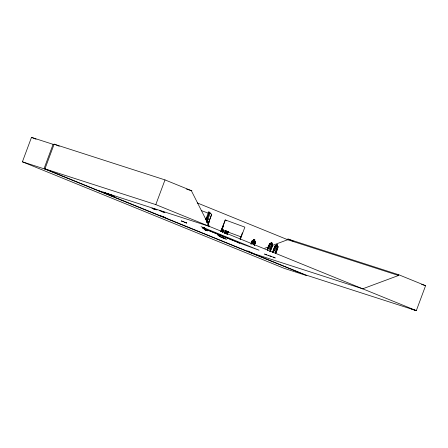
<?xml version="1.0" encoding="UTF-8"?>
<svg xmlns="http://www.w3.org/2000/svg" width="448" height="448" viewBox="0 0 448 448"><rect width="100%" height="100%" fill="white"/><g stroke="black" fill="none" stroke-linecap="round" stroke-linejoin="round"><path stroke-width="0.67" d="M186.474 222.83L184.206 222.135M103.152 192.377L103.23 192.086M103.258 192.433L111.541 195.121M103.578 192.595L113.126 196.028M103.684 192.646L103.768 192.36M104.832 192.78L111.524 195.171M108.27 194.51L107.99 194.365M270.665 249.351L268.173 248.478L268.262 247.201M153.882 208.69L157.041 209.994M161.666 211.232L164.853 212.514L161.594 211.204M202.658 228.06L206.315 229.471L202.586 228.094M204.154 229.494L207.816 230.843L204.148 229.499M222.684 237.686L219.027 236.286L222.684 237.658M22.4 161.812L44.878 169.064L306.807 275.649L284.334 268.402L22.4 161.812L31.494 137.368L53.967 144.614M53.116 144.262L44.1 168.504L305.463 274.887L416.321 310.632L425.6 285.678L398.787 274.77L287.93 239.019L287.666 239.73L272.031 245.549M44.878 169.064L54.141 144.155L164.998 179.906L191.811 190.814L191.638 191.274L209.434 226.425L98.314 190.596M109.402 194.701L109.01 194.6M110.611 195.138L110.219 195.037M44.951 168.857L155.809 204.607L164.998 179.906M160.278 215.645L165.883 217.706M205.794 219.475L208.706 211.646L210.252 213.035L206.64 222.746M205.822 219.498L206.5 217.588L205.946 219.542M206.158 220.662L209.311 212.19M206.422 220.903L209.574 212.43M208.169 219.022L206.998 222.163L208.04 218.977M207.99 224.095L211.596 214.374M208.107 224.196L211.747 214.413L210.202 213.03M208.006 224.778L209.642 220.382L208.029 224.801M221.032 235.67L218.742 234.786L219.834 235.178M220.786 231.493L223.02 225.887M220.914 231.538L225.204 219.923L226.229 220.847M219.744 235.144L218.73 234.819M221.043 231.56L225.355 219.962L244.866 227.142L240.324 239.366M221.374 231.683L223.474 226.027L223.143 225.904M222.538 232.226L223.216 230.322M224.638 232.568L225.126 231.263M225.45 230.642L224.706 232.792L224.89 233.358M225.484 230.871L224.918 233.318M224.728 233.346L225.697 230.742M225.187 232.971L226.022 230.726M226.475 230.91L225.467 233.117L226.425 231.885L226.363 230.854M227.31 231.252L226.475 233.498L225.635 233.145L226.514 232.243L226.705 233.621M226.923 233.682L227.758 231.437M227.886 231.633L226.918 234.242L227.427 233.895L228.144 231.963M227.321 233.666L228.049 231.706M227.164 234.343L228.133 231.734M239.994 239.249L242.318 232.954L242.648 233.078M250.998 243.449L252 240.744L252.549 240.458L255.326 241.472L255.59 242.054L254.324 245.392M248.287 251.406L247.604 250.992L248.343 251.199M252.056 241.601L251.07 244.199L252.056 241.601L251.731 241.483M251.798 243.236L252.633 240.99L253.378 240.806L253.809 239.551L255.002 239.988L254.498 241.22L254.94 241.83L254.106 244.082L253.148 244.821M253.355 240.755L253.803 239.551M254.234 244.619L254.946 242.654L255.293 242.788M254.307 245.381L255.534 242.049L255.287 241.506M267.232 249.917L269.444 243.97L269.948 243.656L270.698 243.925C271.365 241.231 271.247 244.227 270.015 244.177L269.181 246.428L269.36 247.576L270.362 247.929L271.258 247.156L272.093 244.91L271.706 244.317L272.154 243.113L271.152 242.766M267.294 249.939L269.494 244.003L269.965 243.712M267.529 250.018L269.472 244.804L267.585 250.046M269.903 251.586L272.087 245.722L272.384 245.823M269.965 251.614L272.087 245.722M270.648 249.34C271.522 248.041 273.067 246.053 272.451 244.535L271.757 244.289L272.205 243.09L271.13 242.71M270.256 251.714L272.675 245.09M272.468 252.493L274.865 245.868L275.386 245.566L276.119 245.823L276.545 244.608L277.642 244.994L277.144 246.226L277.514 246.809L276.679 249.054L275.783 249.827L274.775 249.474L274.596 248.321L275.436 246.075L276.097 245.812M272.703 252.566L274.887 246.702L272.765 252.594M275.38 253.512L277.502 247.615L277.861 247.75L275.677 253.613M275.621 253.59L278.113 246.999L277.872 246.434L278.068 247.005M362.695 288.814L398.524 275.481L398.787 274.77M201.079 226.694L204.77 228.01M217.459 234.942L221.138 236.236M155.131 209.418L151.939 208.169L155.215 209.423M162.842 211.904L159.751 210.683M226.839 233.649L226.789 232.042L227.5 231.325M227.455 232.708L225.344 231.846L227.455 232.708L228.234 231.644M276.909 250.23L276.074 251.289L273.549 250.404L273.666 249.094L273.571 250.415L276.086 251.25M112.7 195.81L103.18 192.209M107.873 194.303L114.621 196.778L107.934 194.219M108.164 194.454L107.968 194.135M221.491 237.334L223.922 238.14M223.793 238.101L221.34 237.328M181.25 220.926L183.512 221.654M183.495 221.665L181.261 220.97M264.527 254.033L266.358 254.856L264.706 254.106M271.617 256.67L269.965 255.92M270.088 255.959L271.757 256.71M185.87 222.695L186.334 223.031L186.066 222.779M186.049 222.734L186.614 223.059M219.408 235.676L219.156 235.446M219.313 235.497L219.598 235.794L219.234 235.614M226.957 234.153L227.377 233.862M264.869 248.22L268.122 247.005M153.58 208.807L155.344 209.328M155.495 209.39L153.709 208.841M161.291 211.294L163.055 211.814M163.206 211.876L161.47 211.361M268.839 255.64L265.552 254.481M270.922 256.362L274.254 257.538M186.497 189.101L191.811 190.814M287.666 239.73L398.524 275.481M421.618 284.39L425.6 285.678M203.168 227.466L202.709 227.315L259 250.186L238.655 242.732M251.838 253.064L362.958 288.898M411.533 309.098L416.321 310.632L155.809 204.607M248.114 251.261L251.686 252.577M277.592 245.022L276.545 244.608M277.194 246.198L277.889 246.439M269.948 243.701L272.44 244.58M275.369 245.599L277.861 246.478M269.528 244.826L269.231 244.726M274.943 246.725L274.646 246.624M268.167 255.293L269.634 256.004M273.588 257.191L275.234 257.964L273.459 257.141M222.824 237.826L225.495 238.918M251.58 241.881L255.158 243.191M182.526 221.379L185.259 222.494M201.186 210.543L208.342 213.175M221.721 229.74L241.231 236.925M205.654 229.986L206.125 230.311L205.716 229.981M239.187 243.001L238.924 242.749L239.232 242.978M163.027 216.608L163.386 216.737M185.046 222.404L185.287 222.499M287.93 239.019L293.675 241.354M54.141 144.155L59.248 146.233M197.299 202.938L287.924 239.814M31.494 137.368L36.03 139.21M203.465 227.27L204.747 227.791M218.747 234.791L221.026 235.665M226.677 239.299L224.381 238.543M271.471 248.326L270.659 249.39L268.15 248.517M221.564 229.701L223.11 231.084M251.636 252.448L252.129 252.812L251.502 252.403M223.574 229.74L222.645 232.254L223.602 229.762M253.232 241.209L252.398 243.454L253.506 243.863L254.346 241.618L253.232 241.209M253.949 239.876L253.803 240.279L254.52 240.542L254.666 240.139L253.949 239.876M270.553 244.367L269.718 246.613L270.721 246.966L271.555 244.72L270.553 244.367M271.253 243.029L271.107 243.426L271.751 243.656L271.902 243.253L271.253 243.029M275.974 246.266L275.134 248.511L276.142 248.864L276.976 246.618L275.974 246.266M276.674 244.927L276.522 245.325L277.166 245.554L277.318 245.151L276.674 244.927M219.33 234.987L220.545 235.452L219.33 234.987M205.083 229.012L204.618 228.861L239.322 242.945L205.083 229.012"/></g></svg>
